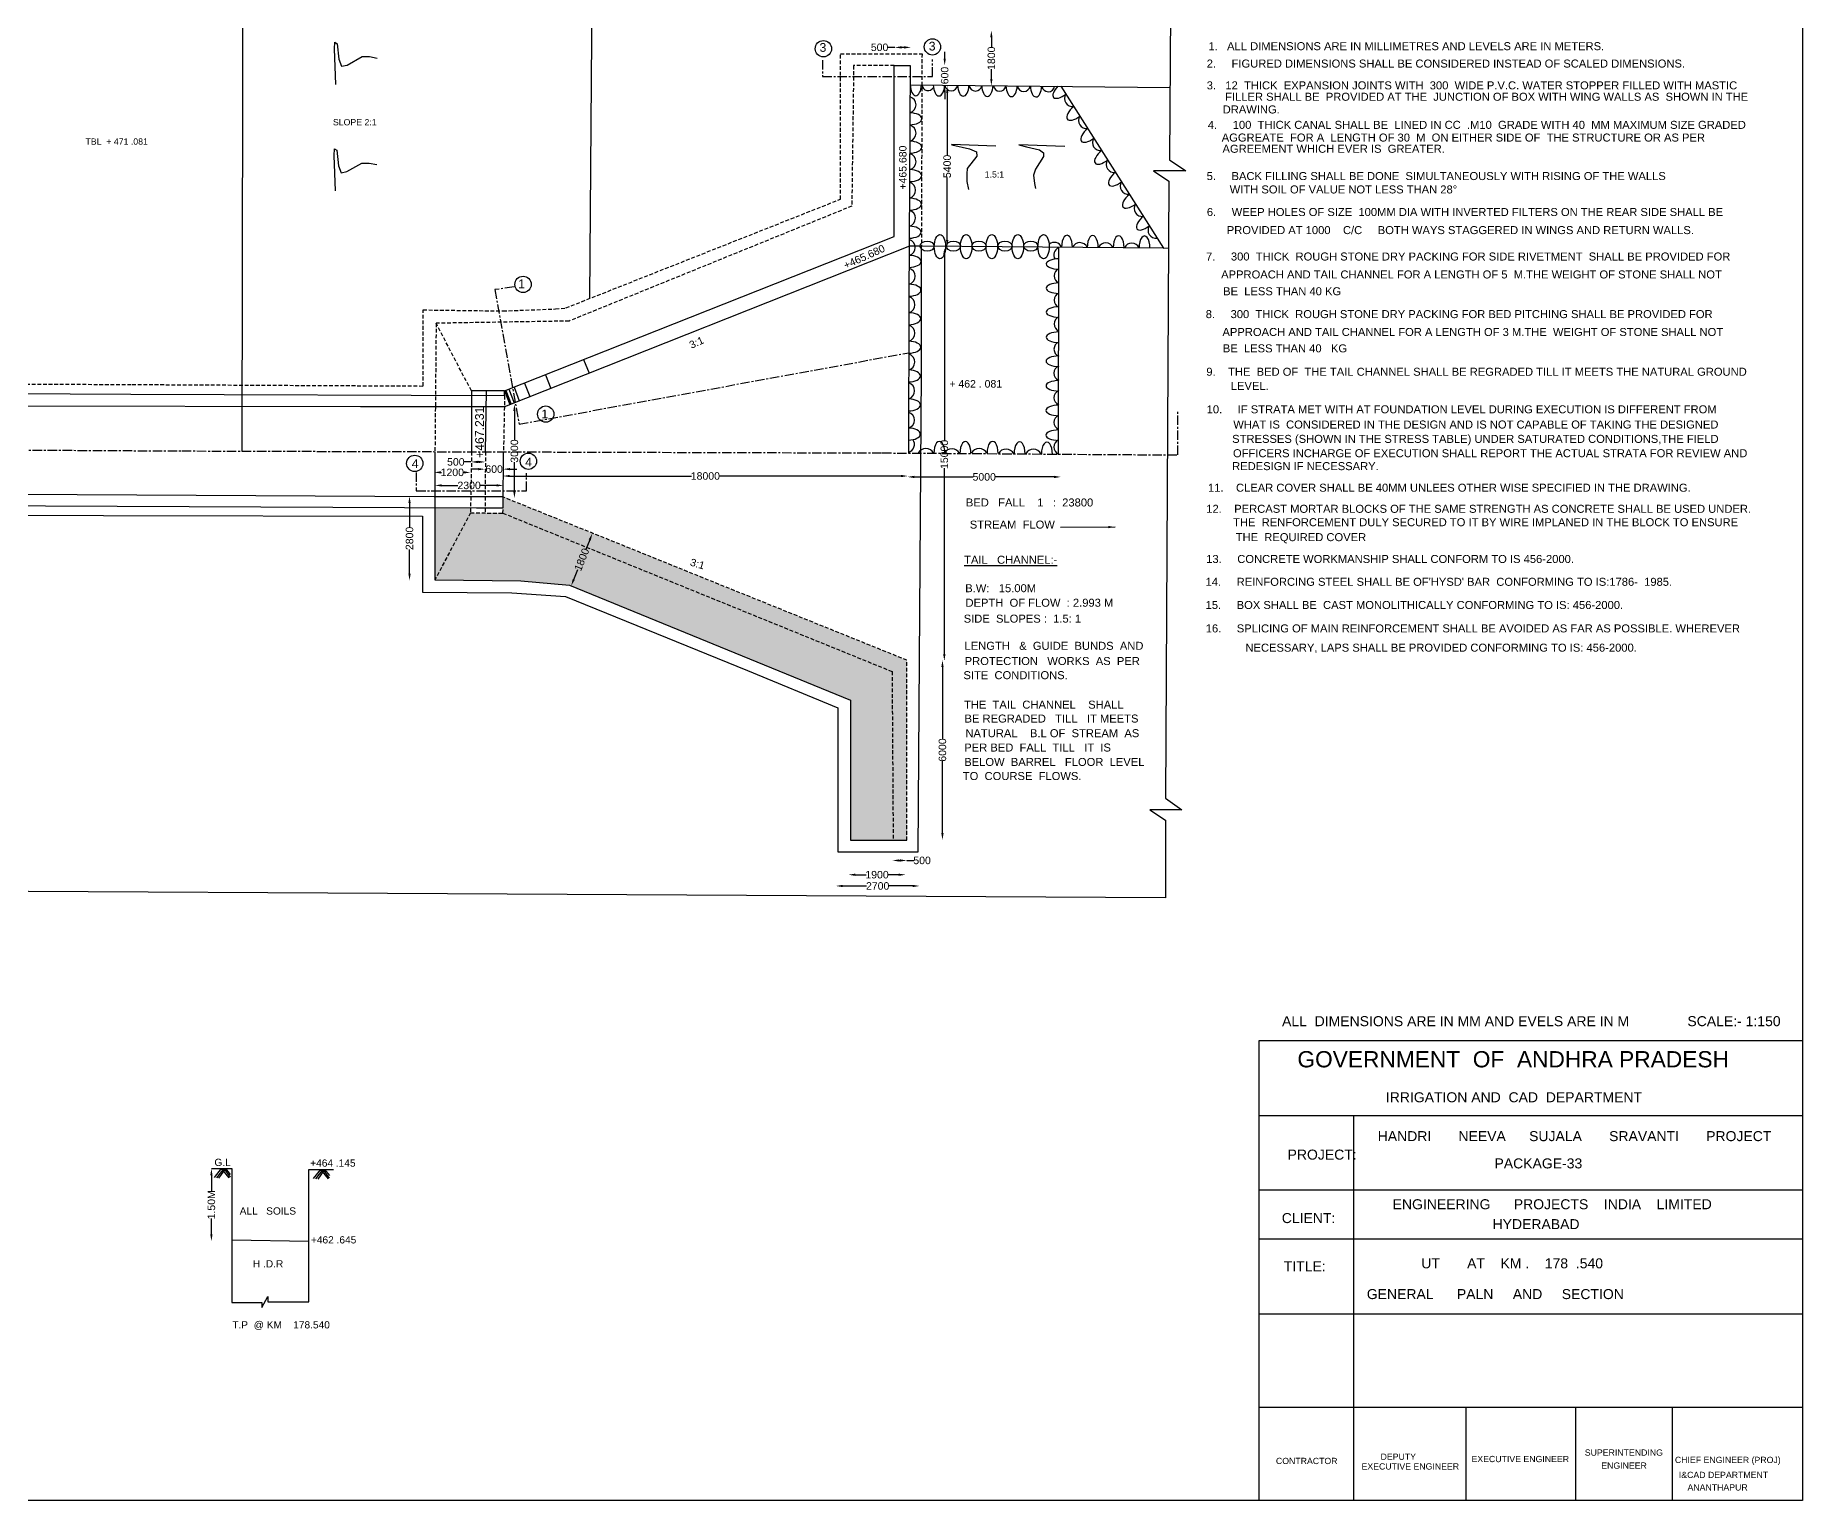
# Model space of a CAD drawing. Header units: millimetres. Extents: x -1227 to 145991, y 7047 to 97100.
# Drawn here: x 75332 to 145991, y 7047 to 65645 of the extents above; entities that cross this region are included whole.
import ezdxf

# ---------------------------------------------------------------- set-up
doc = ezdxf.new("R2010")
doc.units = ezdxf.units.MM
doc.header["$MEASUREMENT"] = 0
doc.linetypes.add('CENTER', pattern=[2, 1.25, -0.25, 0.25, -0.25])
doc.linetypes.add('DASHED', pattern=[0.75, 0.5, -0.25])
for name, color, linetype in [('DIM', 7, 'Continuous'), ('DWG', 7, 'Continuous'), ('TEXT', 7, 'Continuous'), ('TXT', 7, 'Continuous')]:
    doc.layers.add(name, color=color, linetype=linetype)
doc.styles.get("Standard").update_dxf_attribs({"font": 'arial.ttf'})
doc.dimstyles.new('Civil', dxfattribs={"dimtxt": 300, "dimasz": 275, "dimexe": 0.1, "dimexo": 0.0625, "dimgap": 0.09, "dimtad": 0, "dimdec": 0, "dimzin": 12, "dimdsep": 46, "dimtxsty": 'Standard', "dimcen": 0.1, "dimse1": 1, "dimse2": 1, "dimadec": 0, "dimazin": 2, "dimtfac": 1, "dimtdec": 0, "dimtofl": 0, "dimtmove": 0, "dimatfit": 3, "dimfxl": 1, "dimfrac": 1, "dimtolj": 1, "dimtzin": 0, "dimarcsym": 0})

# ---------------------------------------------------------------- blocks, each defined once
blk = doc.blocks.new('*D85')
at = {"layer": 'Defpoints', "color": 0, "transparency": 16777216}
for p in [(109692, 65164), (109692, 65068), (110338, 65068)]:
    blk.add_point(p, dxfattribs=at)
at = {"layer": 'DIM', "color": 0, "lineweight": -2, "transparency": 16777216}
for p, q in [((109692, 65164), (109417, 65164)), ((110063, 65164), (109967, 65164))]:
    blk.add_line(p, q, dxfattribs=at)
at = {"layer": 'DIM', "color": 0, "transparency": 16777216}
for points in [[(109967, 65210), (109967, 65118), (109692, 65164)], [(110063, 65210), (110063, 65118), (110338, 65164)]]:
    blk.add_solid(points, dxfattribs=at)
at = {"layer": 'DIM', "color": 0, "transparency": 16777216, "insert": (109086, 65164), "char_height": 300, "attachment_point": 5}
blk.add_mtext('\\A1;500', dxfattribs=at)
blk = doc.blocks.new('*D86')
at = {"layer": 'Defpoints', "color": 0, "transparency": 16777216}
for p in [(113537, 65835), (113555, 65835), (113537, 63623)]:
    blk.add_point(p, dxfattribs=at)
at = {"layer": 'DIM', "color": 0, "lineweight": -2, "transparency": 16777216}
for p, q in [((113555, 65560), (113555, 65162)), ((113555, 63898), (113555, 64295))]:
    blk.add_line(p, q, dxfattribs=at)
at = {"layer": 'DIM', "color": 0, "transparency": 16777216}
for points in [[(113509, 65560), (113600, 65560), (113555, 65835)], [(113509, 63898), (113600, 63898), (113555, 63623)]]:
    blk.add_solid(points, dxfattribs=at)
at = {"layer": 'DIM', "color": 0, "transparency": 16777216, "insert": (113555, 64729), "char_height": 300, "attachment_point": 5, "rotation": 90}
blk.add_mtext('\\A1;1800', dxfattribs=at)
blk = doc.blocks.new('*D87')
at = {"layer": 'Defpoints', "color": 0, "transparency": 16777216}
for p in [(111549, 64439), (111689, 64439), (111549, 63638)]:
    blk.add_point(p, dxfattribs=at)
at = {"layer": 'DIM', "color": 0, "lineweight": -2, "transparency": 16777216}
for p, q in [((111689, 64714), (111689, 64989)), ((111689, 63363), (111689, 63088))]:
    blk.add_line(p, q, dxfattribs=at)
at = {"layer": 'DIM', "color": 0, "transparency": 16777216}
for points in [[(111643, 64714), (111735, 64714), (111689, 64439)], [(111643, 63363), (111735, 63363), (111689, 63638)]]:
    blk.add_solid(points, dxfattribs=at)
at = {"layer": 'DIM', "color": 0, "transparency": 16777216, "insert": (111689, 64039), "char_height": 300, "attachment_point": 5, "rotation": 90}
blk.add_mtext('\\A1;600', dxfattribs=at)
blk = doc.blocks.new('*D88')
at = {"layer": 'Defpoints', "color": 0, "transparency": 16777216}
for p in [(111765, 63624), (111788, 63624), (111765, 57184)]:
    blk.add_point(p, dxfattribs=at)
at = {"layer": 'DIM', "color": 0, "lineweight": -2, "transparency": 16777216}
for p, q in [((111788, 63349), (111788, 60851)), ((111788, 57459), (111788, 59956))]:
    blk.add_line(p, q, dxfattribs=at)
at = {"layer": 'DIM', "color": 0, "transparency": 16777216}
for points in [[(111742, 63349), (111834, 63349), (111788, 63624)], [(111742, 57459), (111834, 57459), (111788, 57184)]]:
    blk.add_solid(points, dxfattribs=at)
at = {"layer": 'DIM', "color": 0, "transparency": 16777216, "insert": (111788, 60404), "char_height": 300, "attachment_point": 5, "rotation": 90}
blk.add_mtext('\\A1;5400', dxfattribs=at)
blk = doc.blocks.new('*D89')
at = {"layer": 'Defpoints', "color": 0, "transparency": 16777216}
for p in [(111743, 57147), (111675, 40628), (111743, 40628)]:
    blk.add_point(p, dxfattribs=at)
at = {"layer": 'DIM', "color": 0, "lineweight": -2, "transparency": 16777216}
for p, q in [((111675, 56872), (111675, 49437)), ((111675, 40903), (111675, 48337))]:
    blk.add_line(p, q, dxfattribs=at)
at = {"layer": 'DIM', "color": 0, "transparency": 16777216}
for points in [[(111629, 56872), (111721, 56872), (111675, 57147)], [(111629, 40903), (111721, 40903), (111675, 40628)]]:
    blk.add_solid(points, dxfattribs=at)
at = {"layer": 'DIM', "color": 0, "transparency": 16777216, "insert": (111675, 48887), "char_height": 300, "attachment_point": 5, "rotation": 90}
blk.add_mtext('\\A1;15000', dxfattribs=at)
blk = doc.blocks.new('*D90')
at = {"layer": 'Defpoints', "color": 0, "transparency": 16777216}
for p in [(110204, 47964), (116335, 47986), (116335, 47964)]:
    blk.add_point(p, dxfattribs=at)
at = {"layer": 'DIM', "color": 0, "lineweight": -2, "transparency": 16777216}
for p, q in [((110479, 47986), (112822, 47986)), ((116060, 47986), (113717, 47986))]:
    blk.add_line(p, q, dxfattribs=at)
at = {"layer": 'DIM', "color": 0, "transparency": 16777216}
for points in [[(110479, 48032), (110479, 47940), (110204, 47986)], [(116060, 48032), (116060, 47940), (116335, 47986)]]:
    blk.add_solid(points, dxfattribs=at)
at = {"layer": 'DIM', "color": 0, "transparency": 16777216, "insert": (113269, 47986), "char_height": 300, "attachment_point": 5}
blk.add_mtext('\\A1;5000', dxfattribs=at)
blk = doc.blocks.new('*D91')
at = {"layer": 'Defpoints', "color": 0, "transparency": 16777216}
for p in [(111652, 40661), (111600, 33467), (111652, 33467)]:
    blk.add_point(p, dxfattribs=at)
at = {"layer": 'DIM', "color": 0, "lineweight": -2, "transparency": 16777216}
for p, q in [((111600, 40386), (111600, 37512)), ((111600, 33742), (111600, 36615))]:
    blk.add_line(p, q, dxfattribs=at)
at = {"layer": 'DIM', "color": 0, "transparency": 16777216}
for points in [[(111554, 40386), (111646, 40386), (111600, 40661)], [(111554, 33742), (111646, 33742), (111600, 33467)]]:
    blk.add_solid(points, dxfattribs=at)
at = {"layer": 'DIM', "color": 0, "transparency": 16777216, "insert": (111600, 37064), "char_height": 300, "attachment_point": 5, "rotation": 90}
blk.add_mtext('\\A1;6000', dxfattribs=at)
blk = doc.blocks.new('*D92')
at = {"layer": 'Defpoints', "color": 0, "transparency": 16777216}
for p in [(107339, 31749), (110681, 31749), (110681, 31628)]:
    blk.add_point(p, dxfattribs=at)
at = {"layer": 'DIM', "color": 0, "lineweight": -2, "transparency": 16777216}
for p, q in [((107614, 31628), (108560, 31628)), ((110406, 31628), (109460, 31628))]:
    blk.add_line(p, q, dxfattribs=at)
at = {"layer": 'DIM', "color": 0, "transparency": 16777216}
for points in [[(107614, 31674), (107614, 31582), (107339, 31628)], [(110406, 31674), (110406, 31582), (110681, 31628)]]:
    blk.add_solid(points, dxfattribs=at)
at = {"layer": 'DIM', "color": 0, "transparency": 16777216, "insert": (109010, 31628), "char_height": 300, "attachment_point": 5}
blk.add_mtext('\\A1;2700', dxfattribs=at)
blk = doc.blocks.new('*D93')
at = {"layer": 'Defpoints', "color": 0, "transparency": 16777216}
for p in [(107841, 32129), (110127, 32129), (110127, 32078)]:
    blk.add_point(p, dxfattribs=at)
at = {"layer": 'DIM', "color": 0, "lineweight": -2, "transparency": 16777216}
for p, q in [((108116, 32078), (108550, 32078)), ((109852, 32078), (109417, 32078))]:
    blk.add_line(p, q, dxfattribs=at)
at = {"layer": 'DIM', "color": 0, "transparency": 16777216}
for points in [[(108116, 32123), (108116, 32032), (107841, 32078)], [(109852, 32123), (109852, 32032), (110127, 32078)]]:
    blk.add_solid(points, dxfattribs=at)
at = {"layer": 'DIM', "color": 0, "transparency": 16777216, "insert": (108984, 32078), "char_height": 300, "attachment_point": 5}
blk.add_mtext('\\A1;1900', dxfattribs=at)
blk = doc.blocks.new('*D94')
at = {"layer": 'Defpoints', "color": 0, "transparency": 16777216}
for p in [(109607, 32666), (110179, 32666), (110179, 32648)]:
    blk.add_point(p, dxfattribs=at)
at = {"layer": 'DIM', "color": 0, "lineweight": -2, "transparency": 16777216}
for p, q in [((109882, 32648), (109904, 32648)), ((110179, 32648), (110454, 32648))]:
    blk.add_line(p, q, dxfattribs=at)
at = {"layer": 'DIM', "color": 0, "transparency": 16777216}
for points in [[(109882, 32694), (109882, 32602), (109607, 32648)], [(109904, 32694), (109904, 32602), (110179, 32648)]]:
    blk.add_solid(points, dxfattribs=at)
at = {"layer": 'DIM', "color": 0, "transparency": 16777216, "insert": (110785, 32648), "char_height": 300, "attachment_point": 5}
blk.add_mtext('\\A1;500', dxfattribs=at)
blk = doc.blocks.new('*D95')
at = {"layer": 'Defpoints', "color": 0, "transparency": 16777216}
for p in [(94027, 48022), (110214, 48022), (110214, 48022)]:
    blk.add_point(p, dxfattribs=at)
at = {"layer": 'DIM', "color": 0, "lineweight": -2, "transparency": 16777216}
for p, q in [((94302, 48022), (101571, 48022)), ((109939, 48022), (102671, 48022))]:
    blk.add_line(p, q, dxfattribs=at)
at = {"layer": 'DIM', "color": 0, "transparency": 16777216}
for points in [[(94302, 48068), (94302, 47976), (94027, 48022)], [(109939, 48068), (109939, 47976), (110214, 48022)]]:
    blk.add_solid(points, dxfattribs=at)
at = {"layer": 'DIM', "color": 0, "transparency": 16777216, "insert": (102121, 48022), "char_height": 300, "attachment_point": 5}
blk.add_mtext('\\A1;18000', dxfattribs=at)
blk = doc.blocks.new('*D96')
at = {"layer": 'Defpoints', "color": 0, "transparency": 16777216}
for p in [(91301, 47675), (94052, 47675), (94052, 47646)]:
    blk.add_point(p, dxfattribs=at)
at = {"layer": 'DIM', "color": 0, "lineweight": -2, "transparency": 16777216}
for p, q in [((91576, 47646), (92226, 47646)), ((93777, 47646), (93126, 47646))]:
    blk.add_line(p, q, dxfattribs=at)
at = {"layer": 'DIM', "color": 0, "transparency": 16777216}
for points in [[(91576, 47692), (91576, 47601), (91301, 47646)], [(93777, 47692), (93777, 47601), (94052, 47646)]]:
    blk.add_solid(points, dxfattribs=at)
at = {"layer": 'DIM', "color": 0, "transparency": 16777216, "insert": (92676, 47646), "char_height": 300, "attachment_point": 5}
blk.add_mtext('\\A1;2300', dxfattribs=at)
blk = doc.blocks.new('*D97')
at = {"layer": 'Defpoints', "color": 0, "transparency": 16777216}
for p in [(91272, 48124), (92734, 48167), (92734, 48124)]:
    blk.add_point(p, dxfattribs=at)
at = {"layer": 'DIM', "color": 0, "lineweight": -2, "transparency": 16777216}
for p, q in [((91547, 48167), (91570, 48167)), ((92459, 48167), (92437, 48167))]:
    blk.add_line(p, q, dxfattribs=at)
at = {"layer": 'DIM', "color": 0, "transparency": 16777216}
for points in [[(91547, 48213), (91547, 48121), (91272, 48167)], [(92459, 48213), (92459, 48121), (92734, 48167)]]:
    blk.add_solid(points, dxfattribs=at)
at = {"layer": 'DIM', "color": 0, "transparency": 16777216, "insert": (92003, 48167), "char_height": 300, "attachment_point": 5}
blk.add_mtext('\\A1;1200', dxfattribs=at)
blk = doc.blocks.new('*D98')
at = {"layer": 'Defpoints', "color": 0, "transparency": 16777216}
for p in [(92749, 48586), (92749, 48456), (93325, 48456)]:
    blk.add_point(p, dxfattribs=at)
at = {"layer": 'DIM', "color": 0, "lineweight": -2, "transparency": 16777216}
for p, q in [((92749, 48586), (92474, 48586)), ((93050, 48586), (93024, 48586))]:
    blk.add_line(p, q, dxfattribs=at)
at = {"layer": 'DIM', "color": 0, "transparency": 16777216}
for points in [[(93024, 48632), (93024, 48541), (92749, 48586)], [(93050, 48632), (93050, 48541), (93325, 48586)]]:
    blk.add_solid(points, dxfattribs=at)
at = {"layer": 'DIM', "color": 0, "transparency": 16777216, "insert": (92143, 48586), "char_height": 300, "attachment_point": 5}
blk.add_mtext('\\A1;500', dxfattribs=at)
blk = doc.blocks.new('*D99')
at = {"layer": 'Defpoints', "color": 0, "transparency": 16777216}
for p in [(93313, 48557), (94037, 48557), (94037, 48297)]:
    blk.add_point(p, dxfattribs=at)
at = {"layer": 'DIM', "color": 0, "lineweight": -2, "transparency": 16777216}
for p, q in [((93038, 48297), (92763, 48297)), ((94312, 48297), (94587, 48297))]:
    blk.add_line(p, q, dxfattribs=at)
at = {"layer": 'DIM', "color": 0, "transparency": 16777216}
for points in [[(93038, 48343), (93038, 48251), (93313, 48297)], [(94312, 48343), (94312, 48251), (94037, 48297)]]:
    blk.add_solid(points, dxfattribs=at)
at = {"layer": 'DIM', "color": 0, "transparency": 16777216, "insert": (93675, 48297), "char_height": 300, "attachment_point": 5}
blk.add_mtext('\\A1;600', dxfattribs=at)
blk = doc.blocks.new('*D100')
at = {"layer": 'Defpoints', "color": 0, "transparency": 16777216}
for p in [(94486, 50900), (94515, 50900), (94515, 47140)]:
    blk.add_point(p, dxfattribs=at)
at = {"layer": 'DIM', "color": 0, "lineweight": -2, "transparency": 16777216}
for p, q in [((94486, 50625), (94486, 49468)), ((94486, 47415), (94486, 48573))]:
    blk.add_line(p, q, dxfattribs=at)
at = {"layer": 'DIM', "color": 0, "transparency": 16777216}
for points in [[(94440, 50625), (94532, 50625), (94486, 50900)], [(94440, 47415), (94532, 47415), (94486, 47140)]]:
    blk.add_solid(points, dxfattribs=at)
at = {"layer": 'DIM', "color": 0, "transparency": 16777216, "insert": (94486, 49020), "char_height": 300, "attachment_point": 5, "rotation": 90}
blk.add_mtext('\\A1;3000', dxfattribs=at)
blk = doc.blocks.new('*D101')
at = {"layer": 'Defpoints', "color": 0, "transparency": 16777216}
for p in [(90327, 47213), (90293, 43844), (90327, 43844)]:
    blk.add_point(p, dxfattribs=at)
at = {"layer": 'DIM', "color": 0, "lineweight": -2, "transparency": 16777216}
for p, q in [((90293, 46938), (90293, 45978)), ((90293, 44119), (90293, 45078))]:
    blk.add_line(p, q, dxfattribs=at)
at = {"layer": 'DIM', "color": 0, "transparency": 16777216}
for points in [[(90247, 46938), (90339, 46938), (90293, 47213)], [(90247, 44119), (90339, 44119), (90293, 43844)]]:
    blk.add_solid(points, dxfattribs=at)
at = {"layer": 'DIM', "color": 0, "transparency": 16777216, "insert": (90293, 45528), "char_height": 300, "attachment_point": 5, "rotation": 90}
blk.add_mtext('\\A1;2800', dxfattribs=at)
blk = doc.blocks.new('*D102')
at = {"layer": 'Defpoints', "color": 0, "transparency": 16777216}
for p in [(97530, 45758), (97602, 45729), (96685, 43663)]:
    blk.add_point(p, dxfattribs=at)
at = {"layer": 'DIM', "color": 0, "lineweight": -2, "transparency": 16777216}
for p, q in [((97499, 45474), (97342, 45083)), ((96860, 43889), (97017, 44280))]:
    blk.add_line(p, q, dxfattribs=at)
at = {"layer": 'DIM', "color": 0, "transparency": 16777216}
for points in [[(97457, 45491), (97542, 45456), (97602, 45729)], [(96817, 43907), (96902, 43872), (96757, 43634)]]:
    blk.add_solid(points, dxfattribs=at)
at = {"layer": 'DIM', "color": 0, "transparency": 16777216, "insert": (97180, 44682), "char_height": 300, "attachment_point": 5, "rotation": 68.01514}
blk.add_mtext('\\A1;1800', dxfattribs=at)
blk = doc.blocks.new('*D103')
at = {"layer": 'Defpoints', "color": 0, "transparency": 16777216}
for p in [(82380, 20328), (82372, 17428), (82380, 17428)]:
    blk.add_point(p, dxfattribs=at)
at = {"layer": 'DIM', "color": 0, "lineweight": -2, "transparency": 16777216}
for p, q in [((82372, 20053), (82372, 19422)), ((82372, 17703), (82372, 18334))]:
    blk.add_line(p, q, dxfattribs=at)
at = {"layer": 'DIM', "color": 0, "transparency": 16777216}
for points in [[(82326, 20053), (82418, 20053), (82372, 20328)], [(82326, 17703), (82418, 17703), (82372, 17428)]]:
    blk.add_solid(points, dxfattribs=at)
at = {"layer": 'DIM', "color": 0, "transparency": 16777216, "insert": (82372, 18878), "char_height": 300, "attachment_point": 5, "rotation": 90}
blk.add_mtext('\\A1;1.50M', dxfattribs=at)

msp = doc.modelspace()

# ---------------------------------------------------------------- hatches: boundary and pattern name
at = {"layer": 'DWG'}
h = msp.add_hatch(dxfattribs=at)
h.set_pattern_fill('AR-CONC', color=256, scale=100, style=0)
h.set_pattern_definition([(50, (0, 0), (717.2602, -62.752), [75, -825]), (355, (0, 0), (-138.7513, 752.192), [60, -660]), (100.4514, (59.8, -5.2), (578.5094, 689.4395), [63.74, -701.142]), (46.1842, (0, 200), (1067.241, -165.519), [112.5, -1237.5]), (96.6356, (88.9, 186.2), (934.663, 974.118), [95.61, -1051.713]), (351.1842, (0, 200), (934.662, 974.119), [90, -990]), (21, (100, 150), (596.907, -402.619), [75, -825]), (326, (100, 150), (243.3153, 725.15), [60, -660]), (71.4514, (149.74, 116.45), (840.2226, 322.5305), [63.74, -701.142]), (37.5, (0, 0), (12.15986, 332.89385), [0, -652, 0, -670, 0, -662.5]), (7.5, (0, 0), (263.0695, 394.4117), [0, -382, 0, -637, 0, -252.5]), (327.5, (-223, 0), (533.82244, -22.5549), [0, -250, 0, -780, 0, -1035]), (317.5, (-323, 0), (583.1862, 100.105), [0, -325, 0, -518, 0, -735])])
h.paths.add_polyline_path([(109584.8, 40205), (94022.5, 46538.8), (92728.3, 46548.6), (91309, 43873.3), (94738.9, 43831.1), (96695, 43662.4), (107926.4, 39061.3), (107926.4, 33454.8), (109629.3, 33454.8)])
h.paths.add_polyline_path([(94043.2, 47177.4), (94041.9, 46753), (94022.5, 46538.8), (109584.8, 40205), (109629.3, 33454.8), (110178.7, 33454.8), (110178.7, 40655)])
h.paths.add_polyline_path([(92728.3, 46548.6), (92732.4, 46754), (91309, 46760.2), (91309, 43873.3)])

# ---------------------------------------------------------------- linework, layer by layer
msp.add_lwpolyline([(145991, 7046.9), (-1227.1, 7046.9), (-1227.1, 97099.6), (145991, 97099.6)], close=True)
for points in [[(71718.4, 70905), (83841.5, 70905), (84248.9, 71525.9), (84248.9, 70233.6), (84676.6, 70864.5), (96152.7, 70771.4), (103258, 70771.4), (120741.6, 70589.2), (120674.6, 60660.7), (121336.5, 60233.4), (120033, 60233.4), (120654.2, 59816.2), (120522.3, 35145.5), (121163.8, 34677.5), (119890.9, 34677.5), (120522.3, 34260.3), (120522.3, 31150.3), (43934.1, 31586.9)], [(83629.8, 70905), (83590.8, 49018.1)], [(97497.3, 55122.4), (97625.5, 70771.4)], [(87351.8, 63685.8), (87295.7, 65101.9), (87309.7, 65368.3), (87393.9, 65312.2), (87464.1, 64695.3), (87576.3, 64414.9), (87800.8, 64456.9), (88404.2, 64793.4), (88698.9, 64793.4), (88993.6, 64737.3)], [(94091.9, 51423.4), (109673.8, 57607.2), (109673.8, 64433.5), (110310.1, 64433.5), (110261.4, 55037.3), (110236.9, 48930.9)], [(110306.2, 63665.4), (120694.2, 63564.5)], [(116332.2, 63606.8), (120430.6, 57138.5), (120639.9, 57147.8)], [(87337.8, 59423.5), (87281.7, 60839.6), (87295.7, 61106), (87379.9, 61049.9), (87450, 60433), (87562.3, 60152.6), (87786.8, 60194.6), (88390.2, 60531.1), (88684.9, 60531.1), (88979.5, 60475)], [(113736.7, 61209.5), (111963, 61281.2), (111973.3, 61260.7), (112680.7, 61107.1), (112957.5, 60984.1), (112967.8, 60810), (112588.4, 60318.3), (112567.9, 60103.1), (112567.9, 59795.8), (112639.7, 59478.2)], [(116494.7, 61199.3), (114659.5, 61260.7), (114956.8, 61189), (115479.7, 61066.1), (115643.7, 60943.2), (115643.7, 60799.7), (115315.6, 60297.8), (115243.9, 60051.9), (115274.6, 59724.1), (115315.6, 59519.2)], [(65420.4, 46500.5), (78060.1, 46447.1), (90817.3, 46411.2), (90817.3, 43377.9), (94381.5, 43350.4), (96524.3, 43199.3), (103799.6, 40241.7), (107418.4, 38758.1), (107418.4, 32997.9), (110629.3, 32997.9), (110756.3, 52159.5), (110756.3, 57219), (110285.4, 57219), (94088.2, 50793.5), (88338.9, 50793.5), (74293.7, 50818.5)], [(120430.6, 57138.5), (110756.3, 57219)], [(116242.7, 48897.3), (116258.7, 57173.2)], [(97252.7, 52677.8), (97479.1, 52138.7)], [(94887.3, 51739.1), (95104.4, 51196.7)], [(95734.1, 52075.1), (95938.1, 51527.4)], [(26583.9, 51524.4), (30956.1, 51556.9), (43666.2, 51476.9), (62198.5, 51388), (79145.6, 51299), (94091.9, 51236.8), (94091.9, 51423.4), (92767, 51423.4), (92776.5, 48992.2)], [(93327.8, 48990.6), (93363.6, 51423.4)], [(94091.9, 51423.4), (94300.1, 50877.6)], [(94140.4, 51442.7), (94362.7, 50902.4)], [(94262.6, 51491.2), (94469.5, 50944.8)], [(94473.2, 51574.7), (94676.1, 51026.7)], [(25250.3, 47054.5), (32290.2, 46996), (49269.2, 46926.6), (72842, 46839.8), (92966.5, 46753), (94041.9, 46753), (94048.3, 48988.6)], [(91309, 48996.3), (91309, 43873.3), (94738.9, 43831.1), (96695, 43662.4), (107926.4, 39061.3), (107926.4, 33454.8), (110178.7, 33454.8)], [(25253.6, 47513), (69861.4, 47321.9), (91280, 47207.6), (94043.2, 47201.2)], [(82380.1, 20327.9), (83194.7, 20327.9), (83194.7, 14967.6), (84384.3, 14967.6), (84384.3, 14773.9), (84630, 15213), (84630, 14993.4), (86272.2, 14993.4), (86272.2, 20289.1), (87254.9, 20289.1)], [(82762.5, 20327.9), (82476.1, 19972.6)], [(82865, 20327.9), (82572.6, 19951.5)], [(82934.4, 20327.9), (82660, 19948.5)], [(82762.5, 20327.9), (83073.1, 19954.5)], [(82865, 20327.9), (83115.3, 19987.7)], [(82934.4, 20327.9), (83127.4, 20084)], [(86727.7, 20289.1), (86441.2, 19933.8)], [(86830.2, 20289.1), (86537.7, 19912.8)], [(86899.5, 20289.1), (86625.1, 19909.7)], [(86727.7, 20289.1), (87038.2, 19915.8)], [(86830.2, 20289.1), (87080.4, 19948.9)], [(86899.5, 20289.1), (87092.5, 20045.3)], [(83194.7, 17476), (86272.2, 17427.6)]]:
    msp.add_lwpolyline(points, dxfattribs=at)
at = {"layer": 'DWG', "linetype": 'DASHED', "ltscale": 300}
for points in [[(12856.4, 57115), (12856.4, 63905.2), (16604.8, 63905.2), (16604.8, 59115), (24869, 54915.3), (28537.7, 54915.3), (28537.7, 51895.4), (52844.1, 51804.1), (61914.8, 51749), (79201.5, 51682.4), (90833.4, 51622), (90833.4, 54665.8), (94030.5, 54623.9), (96132.3, 54702.6), (96544.1, 54745), (107519.1, 59091.3), (107519.1, 64912.3), (110781.9, 64912.3), (110756.3, 57219)], [(109673.8, 64433.5), (108048.9, 64433.5), (107974.4, 58815.6), (96669.7, 54219.4), (91355.6, 54131.2), (91309, 48996.3)], [(92767, 51423.4), (91355.6, 54131.2)], [(94091.9, 51236.8), (94048.3, 48988.6)], [(92776.5, 48992.2), (92728.3, 46548.6), (94022.5, 46538.8), (94041.9, 46753)], [(93327.8, 48990.6), (93313.4, 46544.2)], [(110178.7, 33454.8), (110178.7, 40655), (94043.2, 47177.4)], [(92728.3, 46548.6), (91309, 43873.3)], [(94022.5, 46538.8), (109584.8, 40205), (109629.3, 33454.8)]]:
    msp.add_lwpolyline(points, dxfattribs=at)
at = {"layer": 'DWG', "linetype": 'CENTER', "ltscale": 300}
for points in [[(106800.5, 64650.6), (106800.5, 63993.5), (111203.4, 63993.5), (111203.4, 64679.1)], [(94471.1, 55587.2), (93700.1, 55475.4), (94670, 50095.5), (110253, 52950)], [(1983, 51283.5), (1983, 49386.6), (35025, 49292.8), (81192.6, 49024.9), (109192.4, 48945.9), (121004.2, 48864.5), (121004.2, 50646.1)], [(90564.3, 48168), (90564.3, 47431.7), (94974.5, 47431.7), (94974.5, 48135)]]:
    msp.add_lwpolyline(points, dxfattribs=at)
at = {"layer": 'DWG'}
for centre, radius, start, end in [((111024.2, 63687.6), 251.5, 186.110997, 330.383334), ((111950.4, 63678.6), 251.5, 186.110997, 352.775538), ((112921.3, 63669.2), 251.5, 186.110997, 352.775538), ((113884.8, 63659.8), 251.5, 186.110997, 352.775538), ((114852.2, 63650.4), 251.5, 186.110997, 352.775538), ((115829.5, 63640.9), 251.5, 186.110997, 352.775538), ((110212.4, 62866.9), 330.4, 285.43032, 73.974884), ((116801.5, 63115.1), 320.4, 146.922536, 277.795245), ((117357, 62238.3), 320.4, 146.922536, 277.795245), ((110212.4, 61732.5), 330.4, 285.43032, 73.974884), ((117914.1, 61359.1), 320.4, 146.922536, 277.795245), ((110212.4, 60593.1), 330.4, 285.43032, 73.974884), ((118470.5, 60480.9), 320.4, 146.922536, 277.795245), ((110194.7, 59453), 330.4, 285.43032, 73.974884), ((119022.4, 59610), 320.4, 146.922536, 277.795245), ((110188.9, 58331.7), 330.4, 285.43032, 73.974884), ((119583.5, 58724.4), 320.4, 146.922536, 277.795245), ((120137.8, 57849.5), 320.4, 146.922536, 277.795245), ((110182.8, 57162.9), 330.4, 285.43032, 73.974884), ((116066.6, 57042.5), 321.1, 23.848774, 128.573715), ((117094.5, 57034), 321.1, 23.848774, 155.198045), ((118132, 57025.4), 321.1, 23.848774, 155.198045), ((119166.3, 57016.8), 321.1, 23.848774, 155.198045), ((116357.1, 56865.5), 305.6, 111.761778, 212.855657), ((110176.9, 56012.9), 330.4, 285.43032, 73.974884), ((116370.4, 56025.1), 305.6, 111.761778, 248.015444), ((110171.3, 54872.8), 330.4, 285.43032, 73.974884), ((116368.5, 55057.6), 305.6, 111.761778, 248.015444), ((110166.7, 53733.5), 330.4, 285.43032, 73.974884), ((116366.7, 54103.8), 305.6, 111.761778, 248.015444), ((116364.7, 53096.5), 305.6, 111.761778, 248.015444), ((110162.1, 52581.9), 330.4, 285.43032, 73.974884), ((116362.8, 52135.8), 305.6, 111.761778, 248.015444), ((110157.5, 51426.1), 330.4, 285.43032, 73.974884), ((116360.9, 51154.6), 305.6, 111.761778, 248.015444), ((110152.8, 50257.3), 330.4, 285.43032, 73.974884), ((116359, 50168.8), 305.6, 111.761778, 248.015444), ((110148.9, 49285.6), 330.4, 285.43032, 35.661417), ((116357.1, 49180.7), 305.6, 111.761778, 248.015444), ((110935.2, 48780.1), 342.1, 26.315043, 152.895528), ((111978.9, 48772.9), 342.1, 26.315043, 152.895528), ((113063.9, 48780.1), 342.1, 26.315043, 152.895528), ((114142.1, 48758), 342.1, 26.315043, 152.895528), ((115234.1, 48750.5), 342.1, 26.315043, 152.895528)]:
    msp.add_arc(centre, radius, start, end, dxfattribs=at)
for centre, major_axis, ratio, start_param, end_param in [((110534.8, 63703.7), (0, -472.5), 0.4807693, 4.7934868, 7.7635405), ((111461, 63694.7), (0, -472.5), 0.4807693, 4.7934868, 7.7635405), ((112431.9, 63685.2), (0, -472.5), 0.4807693, 4.7934868, 7.7635405), ((113395.4, 63675.9), (0, -472.5), 0.4807693, 4.7934868, 7.7635405), ((114362.8, 63666.5), (0, -472.5), 0.4807693, 4.7934868, 7.7635405), ((115340.1, 63657), (0, -472.5), 0.4807693, 4.7934868, 7.7635405), ((116425.3, 63492.1), (-385.8, -324), 0.4470565, 4.880496, 7.7594503), ((110275.7, 62308.1), (498.7, 0), 0.4825222, 4.7567842, 7.8045772), ((116980.8, 62615.4), (-385.8, -324), 0.4470565, 4.6866895, 7.7594503), ((117537.9, 61736.1), (-385.8, -324), 0.4470565, 4.6866895, 7.7594503), ((110275.7, 61173.6), (498.7, 0), 0.4825222, 4.7567842, 7.8045772), ((118094.3, 60858), (-385.8, -324), 0.4470565, 4.6866895, 7.7594503), ((110275.7, 60034.3), (498.7, 0), 0.4825222, 4.7567842, 7.8045772), ((118646.2, 59987), (-385.8, -324), 0.4470565, 4.6866895, 7.7594503), ((110258, 58894.1), (498.7, 0), 0.4825222, 4.7567842, 7.8045772), ((119207.3, 59101.5), (-385.8, -324), 0.4470565, 4.6866895, 7.7594503), ((110252.2, 57772.9), (498.7, 0), 0.4825222, 4.7567842, 7.8045772), ((119761.6, 58226.5), (-385.8, -324), 0.4470565, 4.6866895, 7.7594503), ((116578.7, 57186.2), (0, 462.6), 0.4716985, 4.6747124, 7.8838108), ((117606.6, 57177.6), (0, 462.6), 0.4716985, 4.6747124, 7.8838108), ((118644.2, 57169), (0, 462.6), 0.4716985, 4.6747124, 7.8838108), ((119678.4, 57160.4), (0, 462.6), 0.4716985, 4.6747124, 7.8838108), ((110246.1, 56604.1), (498.7, 0), 0.4825222, 4.7567842, 7.8045772), ((116298.4, 56501.1), (-549.4, 0), 0.3874998, 4.7863122, 7.7785517), ((110240.2, 55454), (498.7, 0), 0.4825222, 4.7567842, 7.8045772), ((116296.5, 55533.6), (-549.4, 0), 0.3874998, 4.7863122, 7.7785517), ((110234.5, 54313.9), (498.7, 0), 0.4825222, 4.7567842, 7.8045772), ((116294.7, 54579.8), (-549.4, 0), 0.3874998, 4.7863122, 7.7785517), ((116292.7, 53572.5), (-549.4, 0), 0.3874998, 4.7863122, 7.7785517), ((110230, 53174.7), (498.7, 0), 0.4825222, 4.7567842, 7.8045772), ((116290.9, 52611.8), (-549.4, 0), 0.3874998, 4.7863122, 7.7785517), ((110225.4, 52023), (498.7, 0), 0.4825222, 4.7567842, 7.8045772), ((116289, 51630.6), (-549.4, 0), 0.3874998, 4.7863122, 7.7785517), ((110220.8, 50867.3), (498.7, 0), 0.4825222, 4.7567842, 7.8045772), ((116287, 50644.8), (-549.4, 0), 0.3874998, 4.7863122, 7.7785517), ((110216.1, 49698.4), (498.7, 0), 0.4825222, 4.7567842, 7.8045772), ((116285.1, 49656.7), (-549.4, 0), 0.3874998, 4.7863122, 7.7785517), ((111475.3, 48949.1), (0, 459.7), 0.4776119, 4.6677391, 7.8920508), ((112519.1, 48942), (0, 459.7), 0.4776119, 4.6677391, 7.8920508), ((113604.1, 48949.1), (0, 459.7), 0.4776119, 4.6677391, 7.8920508), ((114682.3, 48927.1), (0, 459.7), 0.4776119, 4.6677391, 7.8920508), ((115774.2, 48919.5), (0, 459.7), 0.4776119, 4.6677391, 7.8920508)]:
    msp.add_ellipse(centre, major_axis=major_axis, ratio=ratio, start_param=start_param, end_param=end_param, dxfattribs=at)
for centre, major_axis, ratio in [((110985.5, 57216.9), (-283.4, 2.1), 0.7042136), ((111500.3, 57194.7), (0, 487.7), 0.4635415), ((112034, 57216.9), (-283.4, 2.1), 0.7042136), ((112548.8, 57194.7), (0, 487.7), 0.4635415), ((113057.9, 57216.9), (-283.4, 2.1), 0.7042136), ((113572.7, 57194.7), (0, 487.7), 0.4635415), ((114098.1, 57216.9), (-283.4, 2.1), 0.7042136), ((114613, 57194.7), (0, 487.7), 0.4635415), ((115130.2, 57216.9), (-283.4, 2.1), 0.7042136), ((115645, 57194.7), (0, 487.7), 0.4635415)]:
    msp.add_ellipse(centre, major_axis=major_axis, ratio=ratio, dxfattribs=at)
at = {"layer": 'TXT'}
for p, q in [((124261.2, 22456), (145991, 22456)), ((128044.3, 7046.9), (128044.3, 22460.3)), ((124261.2, 19472.6), (145991, 19472.6)), ((124261.2, 17513.6), (145991, 17513.6)), ((124261.2, 14512.4), (145991, 14512.4)), ((124261.2, 10788), (145991, 10788)), ((132536.1, 7046.9), (132536.1, 10788)), ((136926.8, 7046.9), (136926.8, 10788)), ((140786.2, 7046.9), (140786.2, 10788))]:
    msp.add_line(p, q, dxfattribs=at)
msp.add_lwpolyline([(124261.2, 25446.9), (145991, 25446.9), (145991, 7046.9), (124261.2, 7046.9)], close=True, dxfattribs=at)
for centre in [(106838.9, 65111), (111200.8, 65184.4), (94831.1, 55684.5), (95737.7, 50497.7), (90504.1, 48527.4), (95046.4, 48614.3)]:
    msp.add_circle(centre, 326, dxfattribs=at)

# ---------------------------------------------------------------- texts
at = {"layer": 'TEXT'}
for s, height, rotation, p in [('3', 350, 0.172285, (106685.8, 64986.6)), ('3', 350, 0.172285, (111051.1, 65039.3)), ('+465.680', 300, 90, (110162, 59476.9)), ('+465.680', 300, 24.46163, (107732.8, 56290)), ('1', 350, 0.172285, (94637, 55532.7)), ('3:1', 300, 24.46163, (101562.4, 53105.1)), ('+467.231', 350, 90.172285, (93269.7, 48747.2)), ('1', 350, 0.172285, (95563.7, 50328)), ('4', 350, 0.172285, (94917, 48405.6)), ('4', 350, 0.172285, (90380.9, 48340.1)), ('3:1', 300, 343.577998, (101484.9, 44447.8))]:
    msp.add_text(s, height=height, rotation=rotation, dxfattribs=at).set_placement(p)
for s, height, p in [('1.   ALL DIMENSIONS ARE IN MILLIMETRES AND LEVELS ARE IN METERS.', 320, (122233.8, 65052.3)), ('2.     FIGURED DIMENSIONS SHALL BE CONSIDERED INSTEAD OF SCALED DIMENSIONS.', 320, (122165, 64356.6)), ('3.   12  THICK  EXPANSION JOINTS WITH  300  WIDE P.V.C. WATER STOPPER FILLED WITH MASTIC', 320, (122165, 63485.2)), ('FILLER SHALL BE  PROVIDED AT THE  JUNCTION OF BOX WITH WING WALLS AS  SHOWN IN THE', 320, (122901.8, 63029.7)), ('SLOPE 2:1', 250, (87229.9, 62046.5)), ('4.     100  THICK CANAL SHALL BE  LINED IN CC  .M10  GRADE WITH 40  MM MAXIMUM SIZE GRADED', 320, (122210.6, 61906.2)), ('DRAWING.', 320, (122803.1, 62521.1)), ('TBL  + 471 .081', 250, (77337, 61274.1)), ('AGGREATE  FOR A  LENGTH OF 30  M  ON EITHER SIDE OF  THE STRUCTURE OR AS PER', 320, (122765.1, 61397.6)), ('AGREEMENT WHICH EVER IS  GREATER.', 320, (122795.5, 60949.7)), ('1.5:1', 250, (113289.7, 59959.4)), ('5.     BACK FILLING SHALL BE DONE  SIMULTANEOUSLY WITH RISING OF THE WALLS', 320, (122163.3, 59858.2)), ('WITH SOIL OF VALUE NOT LESS THAN 28%%D', 320, (123084.3, 59322.8)), ('6.     WEEP HOLES OF SIZE  100MM DIA WITH INVERTED FILTERS ON THE REAR SIDE SHALL BE', 320, (122170, 58420.3)), ('PROVIDED AT 1000    C/C     BOTH WAYS STAGGERED IN WINGS AND RETURN WALLS.', 320, (122967.4, 57696.8)), ('7.     300  THICK  ROUGH STONE DRY PACKING FOR SIDE RIVETMENT  SHALL BE PROVIDED FOR', 320, (122137.7, 56641)), ('APPROACH AND TAIL CHANNEL FOR A LENGTH OF 5  M.THE WEIGHT OF STONE SHALL NOT', 320, (122742.2, 55923.2)), ('BE  LESS THAN 40 KG', 320, (122820.3, 55250.6)), ('8.     300  THICK  ROUGH STONE DRY PACKING FOR BED PITCHING SHALL BE PROVIDED FOR', 320, (122125.6, 54337.2)), ('APPROACH AND TAIL CHANNEL FOR A LENGTH OF 3 M.THE  WEIGHT OF STONE SHALL NOT', 320, (122794.1, 53622.2)), ('BE  LESS THAN 40   KG', 320, (122808.7, 52967.4)), ('9.    THE  BED OF  THE TAIL CHANNEL SHALL BE REGRADED TILL IT MEETS THE NATURAL GROUND', 320, (122148.6, 52032.3)), ('+ 462 . 081', 300, (111875.8, 51558.8)), ('LEVEL.', 320, (123127.5, 51468.8)), ('10.     IF STRATA MET WITH AT FOUNDATION LEVEL DURING EXECUTION IS DIFFERENT FROM', 320, (122163.2, 50530.1)), ('WHAT IS  CONSIDERED IN THE DESIGN AND IS NOT CAPABLE OF TAKING THE DESIGNED', 320, (123227.2, 49922.2)), ('STRESSES (SHOWN IN THE STRESS TABLE) UNDER SATURATED CONDITIONS,THE FIELD', 320, (123183, 49347.6)), ('OFFICERS INCHARGE OF EXECUTION SHALL REPORT THE ACTUAL STRATA FOR REVIEW AND', 320, (123215.9, 48774.1)), ('REDESIGN IF NECESSARY.', 320, (123180.7, 48257.5)), ('11.    CLEAR COVER SHALL BE 40MM UNLEES OTHER WISE SPECIFIED IN THE DRAWING.', 320, (122216.8, 47395)), ('BED   FALL    1   :  23800', 320, (112535.3, 46804.6)), ('12.    PERCAST MORTAR BLOCKS OF THE SAME STRENGTH AS CONCRETE SHALL BE USED UNDER.', 320, (122146.8, 46551.5)), ('STREAM  FLOW ', 320, (112692.2, 45919.8)), ('THE  RENFORCEMENT DULY SECURED TO IT BY WIRE IMPLANED IN THE BLOCK TO ENSURE', 320, (123220.3, 46014.9)), ('THE  REQUIRED COVER', 320, (123324.2, 45417.9)), ('%%UTAIL   CHANNEL:-', 320, (112466, 44514.5)), ('13.     CONCRETE WORKMANSHIP SHALL CONFORM TO IS 456-2000.', 320, (122143.9, 44544.7)), ("14.     REINFORCING STEEL SHALL BE OF'HYSD' BAR  CONFORMING TO IS:1786-  1985.", 320, (122120.6, 43632.2)), ('B.W:   15.00M', 320, (112510.8, 43377.1)), ('DEPTH  OF FLOW  : 2.993 M', 320, (112519.7, 42795)), ('SIDE  SLOPES :  1.5: 1', 320, (112448, 42159.1)), ('15.     BOX SHALL BE  CAST MONOLITHICALLY CONFORMING TO IS: 456-2000.', 320, (122120.6, 42705.4)), ('16.     SPLICING OF MAIN REINFORCEMENT SHALL BE AVOIDED AS FAR AS POSSIBLE. WHEREVER', 320, (122125.3, 41768.6)), ('LENGTH   &  GUIDE  BUNDS  AND', 320, (112482.2, 41072.5)), ('NECESSARY, LAPS SHALL BE PROVIDED CONFORMING TO IS: 456-2000.', 320, (123712.9, 40998.3)), ('PROTECTION   WORKS  AS  PER', 320, (112488.5, 40463.4)), ('SITE  CONDITIONS.', 320, (112438.2, 39898.3)), ('THE  TAIL  CHANNEL    SHALL', 320, (112459.4, 38720.7)), ('BE REGRADED   TILL   IT MEETS', 320, (112480.6, 38163.6)), ('NATURAL    B.L OF  STREAM  AS', 320, (112515.8, 37578.3)), ('PER BED  FALL  TILL   IT  IS', 320, (112470.9, 37005.1)), ('BELOW  BARREL   FLOOR  LEVEL', 320, (112470.9, 36428.1)), ('TO  COURSE  FLOWS.', 320, (112414.5, 35865.1)), ('ALL  DIMENSIONS ARE IN MM AND EVELS ARE IN M               SCALE:- 1:150', 400, (125176.6, 26021.9)), ('GOVERNMENT  OF  ANDHRA PRADESH', 650, (125790.6, 24374.7)), ('IRRIGATION AND  CAD  DEPARTMENT', 400, (129326.9, 22978.3)), ('HANDRI       NEEVA      SUJALA       SRAVANTI       PROJECT ', 400, (129000.5, 21424.3)), ('G.L', 290, (82491.1, 20431.1)), ('+464 .145', 290, (86322.4, 20402.3)), ('PROJECT:', 400, (125398.1, 20685.5)), ('PACKAGE-33', 400, (133670.3, 20334)), ('ENGINEERING      PROJECTS    INDIA    LIMITED', 400, (129598.2, 18700.9)), ('ALL   SOILS', 290, (83503.7, 18486.3)), ('CLIENT:', 400, (125166.1, 18147.8)), ('HYDERABAD', 400, (133593.4, 17904.6)), ('+462 .645', 290, (86350.8, 17332.6)), ('H .D.R', 290, (84030.1, 16374)), ('TITLE:', 400, (125245.6, 16220.1)), ('UT       AT    KM .    178  .540', 400, (130744.2, 16337.8)), ('GENERAL      PALN     AND     SECTION', 400, (128565.4, 15107.5)), ('T.P  @ KM    178.540', 290, (83206.1, 13934.1)), ('CONTRACTOR', 250, (124931.8, 8509.8)), ('EXECUTIVE ENGINEER', 250, (128354.6, 8291.7)), ('DEPUTY', 250, (129115.6, 8679.7)), ('EXECUTIVE ENGINEER', 250, (132751, 8587.4)), ('SUPERINTENDING', 250, (137280.9, 8845.6)), (' ENGINEER', 250, (137842.3, 8323.9)), ('CHIEF ENGINEER (PROJ)', 250, (140884.3, 8551.6)), ('I&CAD DEPARTMENT', 250, (141041.3, 7952.1)), ('ANANTHAPUR', 250, (141387.2, 7452))]:
    msp.add_text(s, height=height, dxfattribs=at).set_placement(p)

# ---------------------------------------------------------------- dimensions: what is measured, and where the dimension line sits
at = {"layer": 'DIM'}
for p1, p2, distance, text, picture, middle in [((113537.1, 63623), (113537.1, 65834.7), -17.4, '1800', '*D86', (113554.6, 64728.9)), ((110337.6, 65068.4), (109692.5, 65068.4), -95.8, '500', '*D85', (109086.5, 65164.2)), ((111549.5, 63638.4), (111549.5, 64439.5), -139.5, '600', '*D87', (111689, 64038.9)), ((111765.3, 57183.9), (111765.3, 63623.7), -22.6, '5400', '*D88', (111788, 60403.8)), ((111742.8, 57146.6), (111742.8, 40627.6), -67.9, '15000', '*D89', (111674.9, 48887.1)), ((94515.1, 47140.4), (94515.1, 50900.1), 29, '3000', '*D100', (94486.1, 49020.2)), ((93324.6, 48455.6), (92748.7, 48455.6), -130.8, '500', '*D98', (92142.7, 48586.4)), ((91272, 48123.7), (92734.3, 48123.7), 43.4, '1200', '*D97', (92003.1, 48167.1)), ((93313.4, 48557.5), (94037.3, 48557.5), -260.3, '600', '*D99', (93675.3, 48297.2)), ((94027.5, 48021.8), (110213.9, 48021.8), 0, '18000', '*D95', (102120.7, 48021.8)), ((110204, 47963.7), (116334.9, 47963.7), 22.6, '5000', '*D90', (113269.4, 47986.3)), ((91300.9, 47675.4), (94051.8, 47675.4), -28.9, '2300', '*D96', (92676.3, 47646.5)), ((90327.1, 47212.7), (90327.1, 43843.6), -33.8, '2800', '*D101', (90293.2, 45528.1)), ((96684.9, 43663.5), (97530.4, 45757.6), -77.6, '1800', '*D102', (97179.6, 44681.5)), ((111651.7, 40660.8), (111651.7, 33466.6), -51.9, '6000', '*D91', (111599.8, 37063.7)), ((109607.2, 32665.6), (110178.6, 32665.6), -17.3, '500', '*D94', (110784.6, 32648.3)), ((107339, 31749), (110680.7, 31749), -121.1, '2700', '*D92', (109009.9, 31627.9)), ((107841.1, 32129.5), (110126.7, 32129.5), -51.9, '1900', '*D93', (108983.9, 32077.6)), ((82380.1, 20327.9), (82380.1, 17427.6), -8.4, '1.50M', '*D103', (82371.7, 18877.7))]:
    dim = msp.add_aligned_dim(p1=p1, p2=p2, distance=distance, text=text, dimstyle='Civil', dxfattribs=at)
    dim.commit()
    dim.dimension.update_dxf_attribs({"geometry": picture, "text_midpoint": middle})

# ---------------------------------------------------------------- leaders
at = {"layer": 'TEXT'}
msp.add_leader([(118500.8, 45982.4), (116321.4, 45965.5)], dimstyle='Civil', override={"dimgap": 0.09, "dimtad": 0}, dxfattribs=at)

doc.saveas('drawing.dxf')
